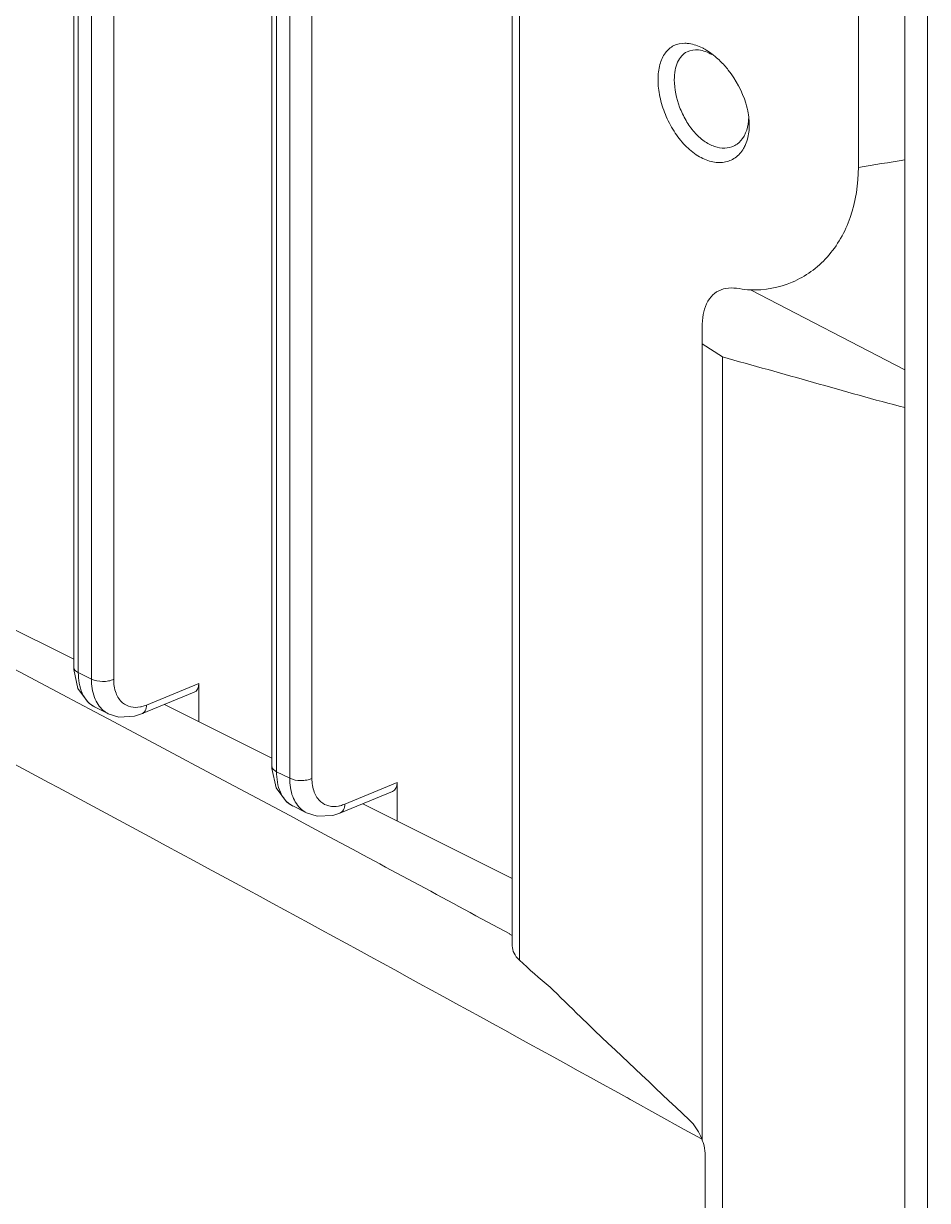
# Model space of a CAD drawing. Header units: millimetres. Extents: x 0 to 9253, y 0 to 2730.
# Drawn here: x 2767.3 to 2795.67, y 1989.2 to 2026.14 of the extents above; entities that cross this region are included whole.
import ezdxf

# ---------------------------------------------------------------- set-up
doc = ezdxf.new("R2010")
doc.units = ezdxf.units.MM
doc.layers.get('0').update_dxf_attribs({"lineweight": 13})

msp = doc.modelspace()

# ---------------------------------------------------------------- linework, layer by layer
at = {"lineweight": 9}
for p, q in [((2795.667, 2145.333), (2795.667, 1807.583)), ((2782.636, 1997.187), (2782.636, 2122.431)), ((2782.859, 1996.743), (2782.859, 2121.971)), ((2794.96, 2014.087), (2794.96, 2100.689)), ((2768.869, 2005.946), (2768.869, 2089.25)), ((2769.015, 2005.769), (2769.015, 2089.073)), ((2769.428, 2088.867), (2769.428, 2005.563)), ((2770.125, 2088.862), (2770.125, 2005.558)), ((2775.091, 2002.834), (2775.091, 2086.139)), ((2775.238, 2002.658), (2775.238, 2085.962)), ((2775.65, 2085.756), (2775.65, 2002.451)), ((2776.348, 2085.751), (2776.348, 2002.447)), ((2793.499, 2030.288), (2793.499, 2021.636)), ((2790.067, 2023.109), (2790.072, 2022.956)), ((2790.108, 2017.782), (2794.96, 2015.277)), ((2788.596, 1991.087), (2788.599, 2016.087)), ((2788.599, 2016.087), (2789.232, 2015.678)), ((2789.232, 1944.663), (2789.232, 2015.678)), ((2794.96, 1926.635), (2794.96, 2014.087)), ((2765.496, 2007.875), (2768.869, 2006.189)), ((2765.794, 2006.517), (2768.504, 2005.084)), ((2768.869, 2005.946), (2768.87, 2005.866)), ((2768.87, 2005.866), (2768.999, 2005.267)), ((2769.015, 2005.769), (2769.428, 2005.563)), ((2768.999, 2005.267), (2769.331, 2004.818)), ((2771.003, 2004.469), (2772.653, 2005.149)), ((2771.157, 2004.75), (2772.796, 2005.425)), ((2772.796, 2005.425), (2772.796, 2004.226)), ((2768.504, 2005.084), (2769.532, 2004.539)), ((2769.331, 2004.818), (2769.526, 2004.692)), ((2769.525, 2004.692), (2769.958, 2004.476)), ((2769.532, 2004.539), (2769.953, 2004.315)), ((2769.953, 2004.478), (2770.286, 2004.372)), ((2769.953, 2004.478), (2769.958, 2004.476)), ((2771.719, 2004.764), (2775.091, 2003.078)), ((2769.953, 2004.315), (2770.775, 2003.879)), ((2770.775, 2003.879), (2772.286, 2003.075)), ((2772.286, 2003.075), (2772.717, 2002.845)), ((2772.717, 2002.845), (2775.649, 2001.279)), ((2775.091, 2002.834), (2775.093, 2002.754)), ((2775.093, 2002.754), (2775.221, 2002.155)), ((2775.238, 2002.658), (2775.65, 2002.451)), ((2777.379, 2001.639), (2779.018, 2002.314)), ((2779.018, 2002.314), (2779.018, 2001.114)), ((2775.221, 2002.155), (2775.554, 2001.706)), ((2777.226, 2001.358), (2778.876, 2002.038)), ((2775.554, 2001.706), (2775.749, 2001.58)), ((2775.747, 2001.581), (2776.18, 2001.365)), ((2777.941, 2001.653), (2782.636, 1999.305)), ((2775.649, 2001.279), (2776.068, 2001.055)), ((2776.176, 2001.367), (2776.509, 2001.26)), ((2776.176, 2001.367), (2776.18, 2001.365)), ((2776.068, 2001.055), (2776.885, 2000.616)), ((2772.044, 2000.186), (2771.925, 2000.25)), ((2772.224, 2000.089), (2772.044, 2000.186)), ((2772.648, 1999.859), (2772.224, 2000.089)), ((2773.072, 1999.63), (2772.648, 1999.859)), ((2773.949, 1999.154), (2773.072, 1999.63)), ((2782.636, 1997.514), (2782.549, 1997.558)), ((2786.339, 1992.368), (2786.237, 1992.425)), ((2786.383, 1992.344), (2786.339, 1992.368)), ((2788.036, 1991.428), (2786.383, 1992.344)), ((2788.572, 1991.131), (2788.036, 1991.428)), ((2788.688, 1990.68), (2788.688, 1969.964))]:
    msp.add_line(p, q, dxfattribs=at)
for points in [[(2770.286, 2004.372), (2770.781, 2004.397), (2771.003, 2004.469)], [(2776.509, 2001.26), (2777.003, 2001.285), (2777.226, 2001.358)]]:
    msp.add_lwpolyline(points, dxfattribs=at)
for centre, radius, start, end in [((2787.426, 2023.214), 2.467, 49.9554, 52.9546), ((2787.288, 2023.051), 2.68, 45.65, 49.942), ((2787.891, 2022.948), 2.184, 6.274, 10.0511), ((2788.136, 2022.976), 1.937, 3.9226, 6.245), ((2789.294, 2022.919), 0.685, 296.5269, 305.635), ((2908.252, 1314.348), 716.529, 99.097346, 99.215681), ((1980.612, 536.608), 1663.858, 61.602281, 61.943918), ((2769.85, 2005.343), 0.727, 235.4868, 243.4173), ((2770.314, 2005.186), 0.794, 229.521, 243.0022), ((2776.073, 2002.231), 0.727, 235.4868, 243.4173), ((2776.536, 2002.074), 0.794, 229.521, 243.0022), ((1887.857, 342.8), 1881.151, 61.600707, 61.796921), ((1942.756, 466.882), 1743.198, 61.061568, 61.522029)]:
    msp.add_arc(centre, radius, start, end, dxfattribs=at)
for centre, major_axis, ratio, start_param, end_param in [((2772.442, 2005.603), (-0.224, 0.448), 0.611425, -3.185781, -2.255396), ((2778.664, 2002.491), (-0.224, 0.448), 0.611425, -3.185781, -2.255396), ((2784.636, 1997.144), (2, -0.055), 0.478332, -3.128327, -2.651593), ((2810.959, 2003.088), (31.623, -0.877), 0.478332, -2.651593, -2.588756)]:
    msp.add_ellipse(centre, major_axis=major_axis, ratio=ratio, start_param=start_param, end_param=end_param, dxfattribs=at)
for points, knots in [([(2787.212, 2024.386), (2787.21, 2024.545), (2787.242, 2024.84), (2787.407, 2025.225), (2787.695, 2025.481), (2787.938, 2025.527), (2788.056, 2025.526)], [0, 0, 0, 0, 0.299801, 0.553858, 0.776011, 1, 1, 1, 1]), ([(2788.056, 2025.526), (2788.1, 2025.525), (2788.29, 2025.509), (2788.473, 2025.443), (2788.604, 2025.377)], [0, 0, 0, 0, 0.230578, 1, 1, 1, 1]), ([(2787.722, 2024.378), (2787.723, 2024.478), (2787.738, 2024.667), (2787.811, 2024.925), (2787.939, 2025.131), (2788.06, 2025.225), (2788.124, 2025.257)], [0, 0, 0, 0, 0.295949, 0.557333, 0.78795, 1, 1, 1, 1]), ([(2788.124, 2025.257), (2788.233, 2025.311), (2788.516, 2025.345), (2788.772, 2025.243), (2788.901, 2025.171)], [0, 0, 0, 0, 0.451839, 1, 1, 1, 1]), ([(2788.604, 2025.377), (2788.63, 2025.364), (2788.737, 2025.306), (2788.838, 2025.238), (2788.912, 2025.183)], [0, 0, 0, 0, 0.240528, 1, 1, 1, 1]), ([(2789.161, 2024.968), (2789.252, 2024.879), (2789.6, 2024.491), (2789.851, 2024.016), (2789.966, 2023.64)], [0, 0, 0, 0, 0.244801, 1, 1, 1, 1]), ([(2789.632, 2021.931), (2789.53, 2021.858), (2789.278, 2021.758), (2788.856, 2021.79), (2788.432, 2021.985), (2788.035, 2022.318), (2787.693, 2022.762), (2787.427, 2023.282), (2787.257, 2023.83), (2787.209, 2024.206), (2787.212, 2024.386)], [0, 0, 0, 0, 0.093411, 0.193279, 0.306466, 0.434619, 0.574893, 0.720944, 0.865758, 1, 1, 1, 1]), ([(2789.6, 2022.306), (2789.51, 2022.261), (2789.299, 2022.21), (2788.964, 2022.271), (2788.635, 2022.452), (2788.333, 2022.735), (2788.076, 2023.098), (2787.817, 2023.637), (2787.728, 2024.086), (2787.722, 2024.378)], [0, 0, 0, 0, 0.093963, 0.196168, 0.31176, 0.441239, 0.581333, 0.726089, 1, 1, 1, 1]), ([(2790.072, 2022.956), (2790.073, 2022.901), (2790.065, 2022.694), (2790.018, 2022.488), (2789.958, 2022.348)], [0, 0, 0, 0, 0.266364, 1, 1, 1, 1]), ([(2790.056, 2023.212), (2790.056, 2023.166), (2790.05, 2022.995), (2790.011, 2022.824), (2789.961, 2022.709)], [0, 0, 0, 0, 0.264102, 1, 1, 1, 1]), ([(2789.961, 2022.709), (2789.946, 2022.673), (2789.881, 2022.541), (2789.781, 2022.425), (2789.693, 2022.362)], [0, 0, 0, 0, 0.265231, 1, 1, 1, 1]), ([(2789.958, 2022.348), (2789.939, 2022.305), (2789.86, 2022.146), (2789.739, 2022.006), (2789.632, 2021.931)], [0, 0, 0, 0, 0.265174, 1, 1, 1, 1]), ([(2790.106, 2017.781), (2790.553, 2017.768), (2791.24, 2017.895), (2792.029, 2018.337), (2792.725, 2018.969), (2793.351, 2020.08), (2793.5, 2021.104), (2793.499, 2021.636)], [0, 0, 0, 0, 0.233981, 0.350901, 0.470118, 0.72159, 1, 1, 1, 1]), ([(2790.106, 2017.781), (2789.876, 2017.788), (2789.544, 2017.895), (2789.11, 2017.775), (2788.755, 2017.497), (2788.557, 2016.87), (2788.6, 2016.364), (2788.599, 2016.086)], [0, 0, 0, 0, 0.243059, 0.352805, 0.461054, 0.706564, 1, 1, 1, 1]), ([(2789.233, 2015.677), (2790.186, 2015.412), (2792.095, 2014.882), (2794, 2014.334), (2794.96, 2014.087)], [0, 0, 0, 0, 0.499489, 1, 1, 1, 1]), ([(2768.869, 2005.946), (2768.869, 2005.911), (2768.906, 2005.833), (2768.975, 2005.789), (2769.015, 2005.769)], [0, 0, 0, 0, 0.433638, 1, 1, 1, 1]), ([(2769.23, 2004.955), (2769.194, 2005.007), (2769.057, 2005.257), (2769.015, 2005.549), (2769.015, 2005.769)], [0, 0, 0, 0, 0.224494, 1, 1, 1, 1]), ([(2769.428, 2005.563), (2769.533, 2005.51), (2769.721, 2005.48), (2769.957, 2005.499), (2770.075, 2005.531), (2770.125, 2005.558)], [0, 0, 0, 0, 0.496425, 0.761892, 1, 1, 1, 1]), ([(2769.428, 2005.563), (2769.428, 2005.368), (2769.474, 2005.006), (2769.674, 2004.688), (2769.798, 2004.582)], [0, 0, 0, 0, 0.543008, 1, 1, 1, 1]), ([(2770.125, 2005.558), (2770.125, 2005.412), (2770.161, 2005.14), (2770.311, 2004.901), (2770.405, 2004.821)], [0, 0, 0, 0, 0.542318, 1, 1, 1, 1]), ([(2769.438, 2004.743), (2769.418, 2004.757), (2769.339, 2004.817), (2769.272, 2004.893), (2769.23, 2004.955)], [0, 0, 0, 0, 0.243632, 1, 1, 1, 1]), ([(2770.405, 2004.821), (2770.477, 2004.76), (2770.66, 2004.668), (2770.863, 2004.672), (2770.962, 2004.691)], [0, 0, 0, 0, 0.482954, 1, 1, 1, 1]), ([(2770.962, 2004.691), (2770.978, 2004.694), (2771.045, 2004.709), (2771.109, 2004.731), (2771.157, 2004.75)], [0, 0, 0, 0, 0.242184, 1, 1, 1, 1]), ([(2771.157, 2004.75), (2771.154, 2004.689), (2771.133, 2004.576), (2771.049, 2004.488), (2771.003, 2004.469)], [0, 0, 0, 0, 0.552524, 1, 1, 1, 1]), ([(2775.091, 2002.835), (2775.091, 2002.8), (2775.129, 2002.722), (2775.197, 2002.678), (2775.238, 2002.658)], [0, 0, 0, 0, 0.433638, 1, 1, 1, 1]), ([(2775.452, 2001.844), (2775.416, 2001.896), (2775.28, 2002.146), (2775.238, 2002.438), (2775.238, 2002.658)], [0, 0, 0, 0, 0.224494, 1, 1, 1, 1]), ([(2775.65, 2002.451), (2775.756, 2002.399), (2775.943, 2002.369), (2776.18, 2002.388), (2776.298, 2002.42), (2776.348, 2002.447)], [0, 0, 0, 0, 0.496425, 0.761892, 1, 1, 1, 1]), ([(2775.65, 2002.451), (2775.65, 2002.257), (2775.697, 2001.895), (2775.896, 2001.576), (2776.021, 2001.47)], [0, 0, 0, 0, 0.543008, 1, 1, 1, 1]), ([(2776.348, 2002.447), (2776.348, 2002.301), (2776.383, 2002.029), (2776.534, 2001.79), (2776.628, 2001.71)], [0, 0, 0, 0, 0.542318, 1, 1, 1, 1]), ([(2775.661, 2001.632), (2775.641, 2001.646), (2775.562, 2001.706), (2775.495, 2001.782), (2775.452, 2001.844)], [0, 0, 0, 0, 0.243632, 1, 1, 1, 1]), ([(2776.628, 2001.71), (2776.7, 2001.649), (2776.883, 2001.557), (2777.085, 2001.561), (2777.185, 2001.58)], [0, 0, 0, 0, 0.482954, 1, 1, 1, 1]), ([(2777.185, 2001.58), (2777.201, 2001.583), (2777.267, 2001.598), (2777.332, 2001.619), (2777.379, 2001.639)], [0, 0, 0, 0, 0.242184, 1, 1, 1, 1]), ([(2777.379, 2001.639), (2777.377, 2001.578), (2777.356, 2001.464), (2777.272, 2001.377), (2777.226, 2001.358)], [0, 0, 0, 0, 0.552524, 1, 1, 1, 1]), ([(2783.826, 1995.891), (2784.152, 1995.569), (2785.591, 1994.166), (2787.058, 1992.793), (2788.19, 1991.733)], [0, 0, 0, 0, 0.228255, 1, 1, 1, 1]), ([(2788.19, 1991.733), (2788.235, 1991.691), (2788.408, 1991.503), (2788.534, 1991.272), (2788.596, 1991.087)], [0, 0, 0, 0, 0.239169, 1, 1, 1, 1]), ([(2788.596, 1991.087), (2788.611, 1991.054), (2788.662, 1990.924), (2788.688, 1990.783), (2788.688, 1990.68)], [0, 0, 0, 0, 0.26051, 1, 1, 1, 1])]:
    msp.add_open_spline(points, degree=3, knots=knots, dxfattribs=at)
msp.add_open_spline([(2789.966, 2023.64), (2789.997, 2023.538), (2790.022, 2023.434), (2790.041, 2023.329)], degree=3, dxfattribs=at)

doc.saveas('drawing.dxf')
